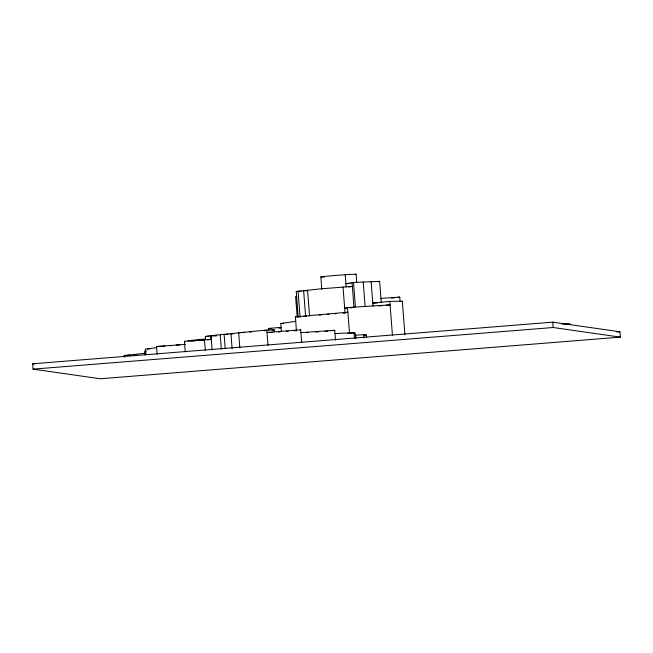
<?xml version="1.0" encoding="UTF-8"?>
<svg xmlns="http://www.w3.org/2000/svg" width="653" height="653" viewBox="0 0 653 653"><rect width="100%" height="100%" fill="white"/><g stroke="black" fill="none" stroke-linecap="round" stroke-linejoin="round"><path stroke-width="0.98" d="M300.625 330.263L300.69 329.773L267.012 332.491L272.538 332.401M401.897 301.621L402.33 301.229L404.893 334.605M381.295 302.706L379.654 281.361L378.022 281.769M281.378 331.438L280.766 323.504L295.719 321.358M386.078 305.278L390.094 304.886L347.518 307.547L344.678 308.289L346.539 308.159M298.241 317.456L296.242 291.507L321.121 288.806L352.342 286.389L348.833 287.01M379.654 281.361L353.534 282.48L345.91 283.671A17.835 0.465 -4.4 0 1 349.943 283.418M297.18 316.917L295.597 296.478L296.609 296.291M397.677 297.425L399.742 297.082L400.052 301.106M205.597 339.487L205.36 336.458L211.009 335.666L266.816 330.01L274.195 329.887L274.35 331.904M207.434 339.895L211.294 339.356L184.432 341.29L185.248 351.828M391.653 298.152L394.665 297.792M325.023 331.438L327.937 331.095M330.851 330.745L334.744 330.287L335.503 340.164M296.454 330.949L295.368 316.827L347.878 312.224M146.394 350.996L144.591 351.192L144.876 354.987M124.29 357.256L124.16 355.559L144.746 353.289M156.647 347.674L145.317 349.135L145.962 354.081M402.33 301.229L389.825 301.392L372.781 303.041L377.45 302.886M379.067 305.955L382.07 305.661M157.153 354.293L156.557 346.514L185.428 344.384M169.641 345.731L171.429 345.559M319.26 315.089L321.194 314.909M264.424 330.753L266.334 330.581M176.188 345.143L179.926 344.833M327.031 314.403L328.99 314.24M271.877 330.083L274.195 329.887M278.341 332.034L280.104 331.887M564.608 324.206L570.477 323.994A75.34 1.975 -4.4 0 1 570.404 324.231M280.766 323.504L283.729 323.268M268.832 330.385L268.677 328.402L281.068 327.406M278.855 328.157L280.757 328.01M205.695 339.029L187.991 340.695L188.946 340.858M147.496 349.004L150.361 348.775M347.486 333.373L353.33 332.908M355.469 335.201L363.574 334.646L366.341 335.038L366.537 337.593M363.305 335.283L366.341 335.038M32.65 363.786L552.765 322.158L619.942 331.797L620.35 337.136L100.236 378.764L33.058 369.133L32.65 363.786L34.658 364.08M33.058 369.133L553.173 327.504L620.35 337.136M616.889 332.042L619.942 331.797M286.422 331.373L288.283 331.226M293.866 330.777L296.658 330.557M334.695 313.767L336.311 313.644M343.062 313.122L345.037 312.967M190.741 341.184L195.304 340.858M300.911 332.614L334.744 330.287M306.641 332.671L308.477 332.54M354.922 274.587A17.835 0.465 -4.4 0 0 345.225 274.725L336.099 275.395A17.835 0.465 -4.4 0 0 320.843 276.97L321.79 289.255M296.242 291.507L301.164 291.165M305.098 290.895L307.065 290.756M350.261 307.898L352.122 307.767M193.859 340.507L195.818 340.368M124.16 355.559L130.045 355.15M133.963 354.873L135.93 354.734M380.275 298.429L399.742 297.082M315.726 332.042L318.435 331.855M205.36 336.458L209.27 336.197M212.192 336.001L214.143 335.871M199.981 340.531L203.76 340.278M228.093 334.23L224.11 334.491L225.195 348.62M231.08 334.034L233.072 333.903M214.723 336.001L216.665 335.871M334.989 333.561L355.077 332.679L355.73 338.605M295.368 316.827L300.429 316.542M303.474 316.37L306.51 316.199M244.712 332.32L238.655 332.646L239.822 347.788M249.764 332.042L251.78 331.936M156.557 346.514L165.111 346.106M324.402 277.043L320.843 276.97M268.677 328.402L271.248 328.769M184.432 341.29L185.207 341.601M552.765 322.158L553.173 327.504M389.825 301.392L392.469 335.773M371.124 281.484L373.01 306.069M363.207 281.884L365.084 306.281M363.574 334.646L363.835 338.042M356.097 274.26L356.734 282.488M353.534 282.48L355.412 306.877M352.049 282.586L353.967 307.465M355.673 335.275L355.869 337.821M354.024 332.695L354.457 338.36M345.225 274.725L346.163 286.887M347.518 307.547L349.518 333.52M343.037 287.042L345.062 313.285M307.555 290.103L309.563 316.191M303.621 290.503L305.628 316.599M298.078 291.189L300.086 317.285M300.69 329.773L301.67 342.466M266.816 330.01L267.983 345.184M230.95 333.544L232.109 348.686M220.224 335.03L221.31 349.159M211.009 335.666L212.103 349.894M210.715 335.707L211.025 339.74M204.479 339.829L205.287 350.367M561.694 324.084A37.76 0.988 -4.4 0 1 568.575 323.88"/></g></svg>
